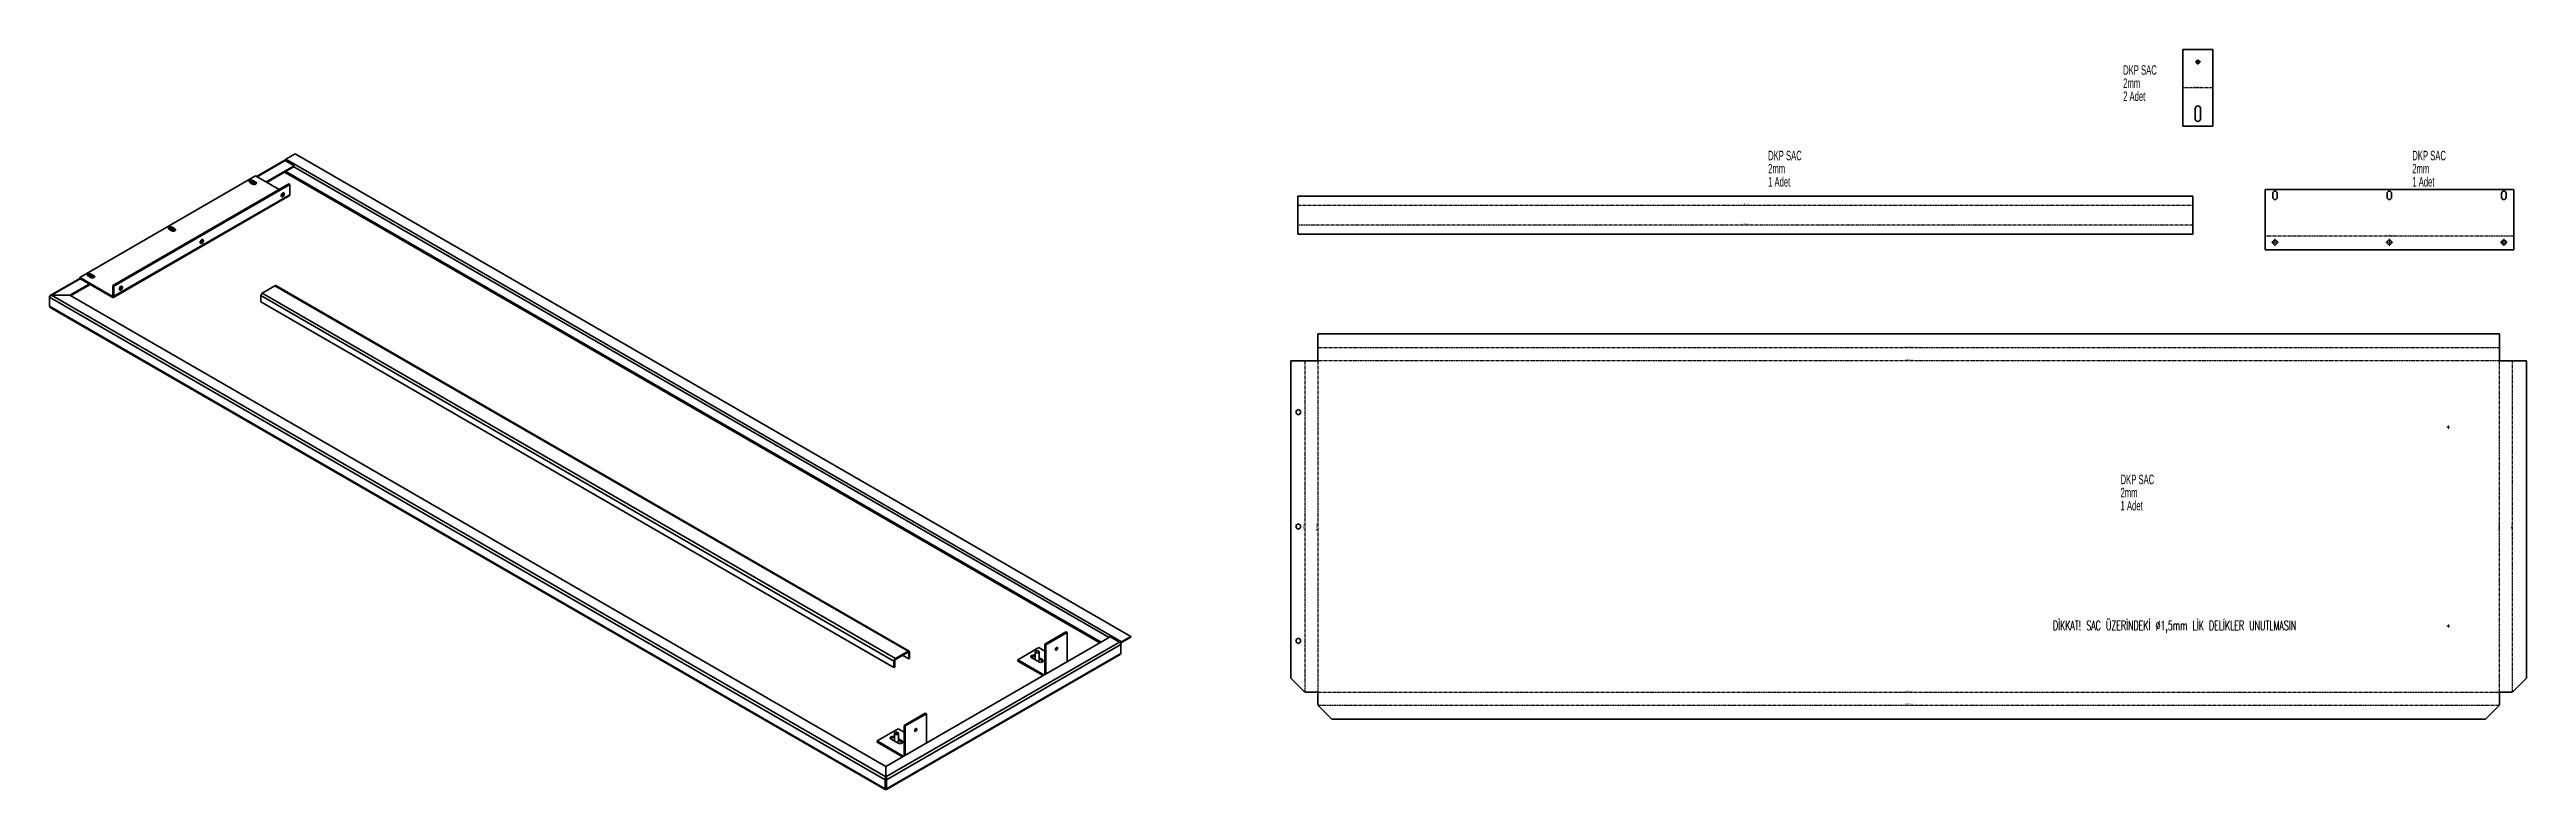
# Model space of a CAD drawing. Header units: millimetres. Extents: x -3623 to 1357, y -515 to 973.
import ezdxf

# ---------------------------------------------------------------- set-up
doc = ezdxf.new("R2010")
doc.units = ezdxf.units.MM
doc.linetypes.add('CENTER', pattern=[10.16, 6.35, -1.27, 1.27, -1.27])
doc.styles.add('SLDTEXTSTYLE0', font='TXT', dxfattribs={"width": 0.605})
doc.styles.add('SLDTEXTSTYLE1', font='TXT', dxfattribs={"width": 0.605, "bigfont": 'bigfont'})
doc.styles.add('SLDTEXTSTYLE2', font='TXT', dxfattribs={"width": 0.5675})

# ---------------------------------------------------------------- blocks, each defined once
blk = doc.blocks.new('SW_CENTERMARKSYMBOL_0')
at = {"color": 0, "linetype": 'Continuous', "lineweight": 18}
for p, q in [((-2.5, 0), (-3.25, 0)), ((0, 0), (-2.5, 0)), ((0, 2.5), (0, 3.25)), ((0, 0), (0, 2.5)), ((0, 0), (2.5, 0)), ((0, 0), (0, -2.5)), ((2.5, 0), (3.25, 0)), ((0, -2.5), (0, -3.25))]:
    blk.add_line(p, q, dxfattribs=at)
blk = doc.blocks.new('SW_CENTERMARKSYMBOL_1')
at = {"color": 0, "linetype": 'Continuous', "lineweight": 18}
for p, q in [((-2.5, 0), (-3.25, 0)), ((0, 0), (-2.5, 0)), ((0, 2.5), (0, 3.25)), ((0, 0), (0, 2.5)), ((0, 0), (2.5, 0)), ((0, 0), (0, -2.5)), ((2.5, 0), (3.25, 0)), ((0, -2.5), (0, -3.25))]:
    blk.add_line(p, q, dxfattribs=at)
blk = doc.blocks.new('SW_CENTERMARKSYMBOL_2')
at = {"color": 0, "linetype": 'Continuous', "lineweight": 18}
for p, q in [((-5, 0), (-7, 0)), ((0, 0), (-2.5, 0)), ((0, 5), (0, 7)), ((0, 0), (0, 2.5)), ((0, 0), (0, -2.5)), ((0, 0), (2.5, 0)), ((5, 0), (7, 0)), ((0, -5), (0, -7))]:
    blk.add_line(p, q, dxfattribs=at)
blk = doc.blocks.new('SW_CENTERMARKSYMBOL_3')
at = {"color": 0, "linetype": 'Continuous', "lineweight": 18}
for p, q in [((-5, 0), (-7, 0)), ((0, 0), (-2.5, 0)), ((0, 5), (0, 7)), ((0, 0), (0, 2.5)), ((0, 0), (0, -2.5)), ((0, 0), (2.5, 0)), ((5, 0), (7, 0)), ((0, -5), (0, -7))]:
    blk.add_line(p, q, dxfattribs=at)
blk = doc.blocks.new('SW_CENTERMARKSYMBOL_4')
at = {"color": 0, "linetype": 'Continuous', "lineweight": 18}
for p, q in [((-5, 0), (-7, 0)), ((0, 0), (-2.5, 0)), ((0, 5), (0, 7)), ((0, 0), (0, 2.5)), ((0, 0), (0, -2.5)), ((0, 0), (2.5, 0)), ((5, 0), (7, 0)), ((0, -5), (0, -7))]:
    blk.add_line(p, q, dxfattribs=at)
blk = doc.blocks.new('SW_CENTERMARKSYMBOL_5')
at = {"color": 0, "linetype": 'Continuous', "lineweight": 18}
for p, q in [((-5, 0), (-5.75, 0)), ((0, 0), (-2.5, 0)), ((0, 5), (0, 5.75)), ((0, 0), (0, 2.5)), ((0, 0), (0, -2.5)), ((0, 0), (2.5, 0)), ((5, 0), (5.75, 0)), ((0, -5), (0, -5.75))]:
    blk.add_line(p, q, dxfattribs=at)

msp = doc.modelspace()

# ---------------------------------------------------------------- linework, layer by layer
at = {"color": 7, "linetype": 'Continuous', "lineweight": 35}
for p, q in [((726.2, 972.8), (666.2, 972.8)), ((666.2, 818.8), (666.2, 972.8)), ((726.2, 818.8), (726.2, 972.8)), ((690.7, 853.8), (690.7, 833.8)), ((701.7, 833.8), (701.7, 853.8)), ((726.2, 818.8), (666.2, 818.8)), ((-3151.3, 750), (-3207, 717.9)), ((-3205.9, 717.2), (-3149.3, 749.9)), ((-3149.3, 749.9), (-3130.9, 739.2)), ((-3148.2, 752.1), (-3129.5, 762.9)), ((-3148.2, 752.1), (-1468.2, -217.8)), ((-3129.5, 762.9), (-1449.4, -207)), ((-3562.2, 514.7), (-3208.7, 718.8)), ((-3495.8, 498.4), (-3142.2, 702.5)), ((-3493.7, 497.2), (-3140.1, 701.3)), ((-3220.4, 705.6), (-3214.7, 702.3)), ((-3215.7, 706.2), (-3218.6, 704.6)), ((-3217.2, 703.7), (-3215.7, 704.6)), ((-3212.1, 705.7), (-3215.7, 706.2)), ((-3215.7, 704.6), (-3215.7, 706.2)), ((-3215.7, 704.6), (-3210.6, 703.8)), ((-3208.3, 706), (-3214, 709.2)), ((-3214, 706.8), (-3214, 709.2)), ((-3208.3, 703.5), (-3214, 706.8)), ((-3211, 701.6), (-3209.3, 702.5)), ((-3210.6, 703.8), (-3210.6, 704.8)), ((-3210.6, 703.8), (-3209.9, 702.2)), ((-3209.3, 702.5), (-3210.2, 704.6)), ((-3208.7, 718.8), (-3161.3, 691.5)), ((-3208.3, 703.5), (-3208.3, 706)), ((-3130.9, 739.2), (-3187.5, 706.6)), ((-3130.9, 737.6), (-3186.1, 705.8)), ((-3186.1, 705.8), (-3150.7, 726.2)), ((-3150.7, 726.2), (-1511.6, -220)), ((-1508.8, -218.4), (-3147.9, 727.8)), ((-3142.2, 702.5), (-3140.1, 701.3)), ((-3140.1, 680.9), (-3140.1, 701.3)), ((-1492.9, -209.2), (-3132, 737)), ((-3130.9, 739.2), (-3130.9, 737.6)), ((-3494.7, 474.5), (-3141.1, 678.6)), ((-3493.7, 476.8), (-3140.1, 680.9)), ((-1113.7, 677.8), (686.3, 677.8)), ((-1113.7, 677.8), (-1113.7, 601.8)), ((686.3, 677.8), (686.3, 601.8)), ((831.1, 691.7), (831.1, 570.3)), ((831.1, 691.7), (1331.1, 691.7)), ((846.6, 683.7), (846.6, 675.7)), ((855.6, 675.7), (855.6, 683.7)), ((1076.6, 683.7), (1076.6, 675.7)), ((1085.6, 675.7), (1085.6, 683.7)), ((1306.6, 683.7), (1306.6, 675.7)), ((1315.6, 675.7), (1315.6, 683.7)), ((1331.1, 691.7), (1331.1, 570.3)), ((-3383, 611.7), (-3377.3, 608.4)), ((-3378.3, 612.4), (-3381.3, 610.7)), ((-3379.8, 609.9), (-3378.3, 610.7)), ((-3374.7, 611.8), (-3378.3, 612.4)), ((-3378.3, 610.7), (-3378.3, 612.4)), ((-3378.3, 610.7), (-3373.3, 609.9)), ((-3371, 612.1), (-3376.6, 615.4)), ((-3376.6, 612.9), (-3376.6, 615.4)), ((-3371, 609.6), (-3376.6, 612.9)), ((-3373.6, 607.7), (-3371.9, 608.6)), ((-3373.3, 609.9), (-3373.3, 611)), ((-3373.3, 609.9), (-3372.5, 608.3)), ((-3371.9, 608.6), (-3372.9, 610.7)), ((-3371, 609.6), (-3371, 612.1)), ((-1113.7, 601.8), (686.3, 601.8)), ((831.1, 570.3), (1331.1, 570.3)), ((-3562.2, 512.8), (-3621.5, 478.6)), ((-3618.8, 478.8), (-3561.5, 511.9)), ((-3543.2, 501.3), (-3582, 478.8)), ((-3541.7, 500.4), (-3580.6, 478)), ((-3580.6, 478), (-3541.7, 500.4)), ((-3562.2, 514.7), (-3497.2, 477.2)), ((-3562.2, 512.3), (-3562.2, 514.7)), ((-3562.2, 512.3), (-3497.2, 474.7)), ((-3545.6, 517.8), (-3540, 514.5)), ((-3541, 518.5), (-3543.9, 516.8)), ((-3542.5, 516), (-3541, 516.8)), ((-3537.4, 517.9), (-3541, 518.5)), ((-3541, 516.8), (-3541, 518.5)), ((-3541, 516.8), (-3535.9, 516.1)), ((-3533.6, 518.2), (-3539.3, 521.5)), ((-3539.3, 519), (-3539.3, 521.5)), ((-3533.6, 515.7), (-3539.3, 519)), ((-3536.2, 513.8), (-3534.5, 514.8)), ((-3535.9, 516.1), (-3535.9, 517.1)), ((-3535.9, 516.1), (-3535.1, 514.4)), ((-3534.5, 514.8), (-3535.5, 516.8)), ((-3533.6, 515.7), (-3533.6, 518.2)), ((-3495.8, 498.4), (-3493.7, 497.2)), ((-3495.8, 478), (-3495.8, 498.4)), ((-3169.8, 498), (-3195.3, 483.3)), ((-1897, -236.8), (-3169.8, 498)), ((-1895, -236.6), (-3167.8, 498.2)), ((-3622.4, 476), (-3623.1, 476.4)), ((-3623.1, 474.7), (-3623.1, 476.4)), ((-1943, -495.2), (-3623.1, 474.7)), ((-3623.1, 456.8), (-3623.1, 474.7)), ((-1943, -513.1), (-3623.1, 456.8)), ((-3621.5, 454.5), (-1942.9, -514.6)), ((-1941.6, -489.5), (-3618.8, 478.8)), ((-3618.8, 478.8), (-3582, 478.8)), ((-3582, 478.8), (-3618.8, 478.8)), ((-3618.8, 478.8), (-3618.8, 478.8)), ((-3582, 478.8), (-1941.6, -468.2)), ((-3582, 478.8), (-3582, 478.8)), ((-3497.2, 477.2), (-3495.8, 478)), ((-3497.2, 474.7), (-3497.2, 477.2)), ((-3495.8, 478), (-3493.7, 476.8)), ((-3493.7, 476.8), (-3493.7, 497.2)), ((-1925.3, -256.4), (-3198.1, 478.4)), ((-3198.1, 478.4), (-3198.1, 465.3)), ((-1925.3, -269.4), (-3198.1, 465.3)), ((-1922.5, -251.5), (-3195.3, 483.3)), ((-1073.3, 346.9), (-1073.3, 401.2)), ((-1073.3, 401.2), (1302.7, 401.2)), ((1302.7, 401.2), (1302.7, 346.9)), ((-1127.3, 346.9), (-1127.3, -291.1)), ((-1073.3, 346.9), (-1127.3, 346.9)), ((1356.7, 346.9), (1302.7, 346.9)), ((1356.7, -291.1), (1356.7, 346.9)), ((-1112.3, 249.2), (-1116.8, 246.6)), ((-1107.7, 246.6), (-1112.3, 249.2)), ((-1116.8, 246.6), (-1116.8, 241.3)), ((-1116.8, 241.3), (-1112.3, 238.7)), ((-1112.3, 238.7), (-1107.7, 241.3)), ((-1107.7, 241.3), (-1107.7, 246.6)), ((-1112.3, 19.2), (-1116.8, 16.6)), ((-1116.8, 16.6), (-1116.8, 11.3)), ((-1116.8, 11.3), (-1112.3, 8.7)), ((-1107.7, 16.6), (-1112.3, 19.2)), ((-1112.3, 8.7), (-1107.7, 11.3)), ((-1107.7, 11.3), (-1107.7, 16.6)), ((-1621.9, -222.5), (-1579.5, -198)), ((-1579.5, -198), (-1577.4, -199.2)), ((-1941.6, -468.2), (-1490.4, -207.8)), ((-1941.6, -489.5), (-1472, -218.4)), ((-1940.3, -514.6), (-1470.7, -243.5)), ((-1469.2, -223.3), (-1940.1, -495.2)), ((-1469.2, -241.3), (-1940.1, -513.1)), ((-1897, -236.8), (-1922.5, -251.5)), ((-1897, -238.4), (-1922.5, -253.1)), ((-1895.6, -252.3), (-1908.3, -244.9)), ((-1897, -238.4), (-1897, -236.8)), ((-1895.6, -239.2), (-1897, -238.4)), ((-1894.2, -238.4), (-1895.6, -239.2)), ((-1895.6, -252.3), (-1895.6, -239.2)), ((-1894.2, -251.5), (-1894.2, -238.4)), ((-1676.4, -253.9), (-1634, -229.4)), ((-1641.5, -238), (-1641.5, -254.1)), ((-1634, -229.4), (-1621.9, -236.4)), ((-1633.5, -254.3), (-1633.5, -238)), ((-1621.9, -282.9), (-1621.9, -222.5)), ((-1621.9, -222.5), (-1619.8, -223.7)), ((-1619.8, -223.7), (-1577.4, -199.2)), ((-1619.8, -282.5), (-1619.8, -223.7)), ((-1577.4, -258), (-1577.4, -199.2)), ((-1490.4, -207.8), (-1472, -218.4)), ((-1469.2, -221.3), (-1469.6, -221.5)), ((-1469.2, -223.3), (-1469.2, -221.3)), ((-1469.2, -241.3), (-1469.2, -223.3)), ((-1449.4, -207), (-1468.2, -217.8)), ((-1449.4, -208.6), (-1468.2, -219.4)), ((-1468.2, -219.4), (-1468.2, -217.8)), ((-1449.4, -207), (-1449.4, -208.6)), ((-1112.3, -210.8), (-1116.8, -213.4)), ((-1116.8, -213.4), (-1116.8, -218.7)), ((-1116.8, -218.7), (-1112.3, -221.3)), ((-1107.7, -213.4), (-1112.3, -210.8)), ((-1112.3, -221.3), (-1107.7, -218.7)), ((-1107.7, -218.7), (-1107.7, -213.4)), ((-1923.9, -255.6), (-1925.3, -256.4)), ((-1925.3, -256.4), (-1925.3, -269.4)), ((-1923.9, -268.6), (-1925.3, -269.4)), ((-1923.9, -255.6), (-1923.9, -268.6)), ((-1922.5, -251.5), (-1922.5, -253.1)), ((-1894.2, -251.5), (-1895.6, -252.3)), ((-1676.4, -253.9), (-1624.1, -284.1)), ((-1676.4, -256.4), (-1676.4, -253.9)), ((-1676.4, -256.4), (-1625.5, -285.8)), ((-1648.5, -250), (-1634.3, -258.2)), ((-1626.5, -253.7), (-1633.5, -249.7)), ((-1626.5, -256.2), (-1633.5, -252.2)), ((-1626.5, -256.2), (-1626.5, -253.7)), ((-1624.1, -284.1), (-1621.9, -282.9)), ((-1624.1, -284.9), (-1624.1, -284.1)), ((-1621.9, -282.9), (-1621.2, -283.3)), ((-1127.3, -291.1), (-1101.3, -317.1)), ((1356.7, -291.1), (1330.7, -317.1)), ((-1097.3, -319.1), (-1101.3, -317.1)), ((-1073.3, -319.1), (-1097.3, -319.1)), ((-1073.3, -319.1), (-1073.3, -343.1)), ((-1071.3, -347.1), (-1073.3, -343.1)), ((-1071.3, -347.1), (-1045.3, -373.1)), ((1274.7, -373.1), (1300.7, -347.1)), ((1302.7, -343.1), (1300.7, -347.1)), ((1302.7, -319.1), (1326.7, -319.1)), ((1302.7, -319.1), (1302.7, -343.1)), ((1330.7, -317.1), (1326.7, -319.1)), ((-1959.2, -417.2), (-1916.8, -392.7)), ((-1916.8, -392.7), (-1904.8, -399.7)), ((-1904.8, -385.8), (-1862.4, -361.3)), ((-1904.8, -385.8), (-1902.7, -387)), ((-1904.8, -446.2), (-1904.8, -385.8)), ((-1902.7, -387), (-1860.2, -362.5)), ((-1902.7, -445.8), (-1902.7, -387)), ((-1862.4, -361.3), (-1860.2, -362.5)), ((-1860.2, -421.3), (-1860.2, -362.5)), ((-1045.3, -373.1), (1274.7, -373.1)), ((-1959.2, -419.7), (-1959.2, -417.2)), ((-1959.2, -417.2), (-1906.9, -447.4)), ((-1959.2, -419.7), (-1908.3, -449)), ((-1931.3, -413.3), (-1917.2, -421.5)), ((-1924.3, -401.9), (-1924.3, -417.3)), ((-1922.6, -400), (-1923.2, -400.3)), ((-1917.5, -400.3), (-1918, -400)), ((-1916.3, -417.6), (-1916.3, -401.9)), ((-1909.4, -417), (-1916.3, -413)), ((-1909.4, -419.5), (-1916.3, -415.4)), ((-1909.4, -419.5), (-1909.4, -417)), ((-1906.9, -447.4), (-1904.8, -446.2)), ((-1906.9, -448.2), (-1906.9, -447.4)), ((-1904.8, -446.2), (-1904.1, -446.6)), ((-1941.6, -494.4), (-1943, -495.2)), ((-1943, -513.1), (-1943, -495.2)), ((-1941.6, -468.2), (-1941.6, -489.5)), ((-1941.6, -489.5), (-1941.6, -468.2)), ((-1941.6, -489.5), (-1941.6, -491.1)), ((-1941.6, -489.5), (-1941.6, -491.1)), ((-1941.6, -494.4), (-1940.1, -495.2)), ((-1941.6, -512.3), (-1941.6, -494.4)), ((-1941.6, -512.3), (-1941.6, -494.4)), ((-1940.1, -513.1), (-1940.1, -495.2)), ((-1943, -513.1), (-1941.6, -512.3)), ((-1940.1, -513.1), (-1941.6, -512.3)), ((-1941.6, -512.3), (-1941.6, -514)), ((-1941.6, -512.3), (-1941.6, -512.3)), ((-1941.6, -512.3), (-1941.6, -512.3))]:
    msp.add_line(p, q, dxfattribs=at)
at = {"color": 7, "linetype": 'CENTER'}
for p, q in [((726.2, 895.8), (666.2, 895.8)), ((-1113.7, 659.8), (686.3, 659.8)), ((686.3, 619.8), (-1113.7, 619.8)), ((1331.1, 597.5), (831.1, 597.5)), ((1302.7, 373), (-1073.3, 373)), ((-1099.3, 346.9), (-1099.3, -318.1)), ((1302.7, 346.9), (-1073.3, 346.9)), ((-1073.3, 346.9), (-1073.3, -319.1)), ((1302.7, -319.1), (1302.7, 346.9)), ((1328.7, -318.1), (1328.7, 346.9)), ((-1073.3, -319.1), (1302.7, -319.1)), ((-1072.3, -345.1), (1301.7, -345.1))]:
    msp.add_line(p, q, dxfattribs=at)
at = {"color": 7, "linetype": 'Continuous', "lineweight": 35, "flags": 128}
for points in [[(-3214, 709.2), (-3215, 709.7), (-3216.2, 709.9), (-3217.5, 710), (-3218.7, 709.8), (-3219.9, 709.5), (-3220.8, 709), (-3221.4, 708.3), (-3221.7, 707.6), (-3221.6, 706.8), (-3221.1, 706.2), (-3220.4, 705.6)], [(-3214.7, 702.3), (-3213.7, 701.9), (-3212.5, 701.6), (-3211.2, 701.5), (-3209.9, 701.7), (-3208.8, 702.1), (-3207.9, 702.6), (-3207.3, 703.2), (-3207, 703.9), (-3207.1, 704.7), (-3207.6, 705.4), (-3208.3, 706)], [(-3207.6, 702.9), (-3207.6, 702.9), (-3208.3, 703.5)], [(-3157.4, 679), (-3157.3, 680.1), (-3156.9, 681.3), (-3156.3, 682.4), (-3155.6, 683.4), (-3154.7, 684.2), (-3153.8, 684.8), (-3152.9, 685), (-3152.2, 684.8), (-3151.6, 684.4), (-3151.2, 683.7), (-3151.1, 682.7), (-3151.2, 681.6), (-3151.6, 680.4), (-3152.2, 679.3), (-3152.9, 678.3), (-3153.8, 677.5), (-3154.7, 677), (-3155.6, 676.8), (-3156.3, 676.9), (-3156.9, 677.3), (-3157.3, 678.1), (-3157.4, 679)], [(-3376.6, 615.4), (-3377.7, 615.8), (-3378.9, 616.1), (-3380.1, 616.1), (-3381.4, 615.9), (-3382.5, 615.6), (-3383.4, 615.1), (-3384, 614.4), (-3384.3, 613.7), (-3384.2, 613), (-3383.8, 612.3), (-3383, 611.7)], [(-3377.3, 608.4), (-3376.3, 608), (-3375.1, 607.7), (-3373.8, 607.7), (-3372.6, 607.8), (-3371.5, 608.2), (-3370.6, 608.7), (-3369.9, 609.3), (-3369.7, 610.1), (-3369.8, 610.8), (-3370.2, 611.5), (-3371, 612.1)], [(-3370.2, 609), (-3370.2, 609), (-3371, 609.6)], [(-3320.1, 585.1), (-3319.9, 586.3), (-3319.6, 587.4), (-3319, 588.6), (-3318.2, 589.6), (-3317.3, 590.4), (-3316.4, 590.9), (-3315.6, 591.1), (-3314.8, 591), (-3314.2, 590.5), (-3313.8, 589.8), (-3313.7, 588.8), (-3313.8, 587.7), (-3314.2, 586.5), (-3314.8, 585.4), (-3315.6, 584.4), (-3316.4, 583.6), (-3317.3, 583.1), (-3318.2, 582.9), (-3319, 583), (-3319.6, 583.5), (-3319.9, 584.2), (-3320.1, 585.1)], [(-3539.3, 521.5), (-3540.3, 521.9), (-3541.5, 522.2), (-3542.8, 522.2), (-3544, 522.1), (-3545.1, 521.7), (-3546, 521.2), (-3546.7, 520.5), (-3546.9, 519.8), (-3546.8, 519.1), (-3546.4, 518.4), (-3545.6, 517.8)], [(-3540, 514.5), (-3538.9, 514.1), (-3537.7, 513.8), (-3536.5, 513.8), (-3535.2, 513.9), (-3534.1, 514.3), (-3533.2, 514.8), (-3532.6, 515.5), (-3532.3, 516.2), (-3532.4, 516.9), (-3532.8, 517.6), (-3533.6, 518.2)], [(-3532.8, 515.1), (-3532.8, 515.2), (-3533.6, 515.7)], [(-3482.7, 491.3), (-3482.6, 492.4), (-3482.2, 493.5), (-3481.6, 494.7), (-3480.8, 495.7), (-3480, 496.5), (-3479.1, 497), (-3478.2, 497.2), (-3477.4, 497.1), (-3476.8, 496.6), (-3476.5, 495.9), (-3476.3, 494.9), (-3476.5, 493.8), (-3476.8, 492.7), (-3477.4, 491.5), (-3478.2, 490.5), (-3479.1, 489.7), (-3480, 489.2), (-3480.8, 489), (-3481.6, 489.1), (-3482.2, 489.6), (-3482.6, 490.3), (-3482.7, 491.3)], [(-1641.5, -245.2), (-1641.8, -245.1), (-1643.1, -244.7), (-1644.6, -244.6), (-1646, -244.7), (-1647.3, -245.1), (-1648.5, -245.6), (-1649.3, -246.2), (-1649.9, -247), (-1650.1, -247.8), (-1649.9, -248.6), (-1649.3, -249.4), (-1648.5, -250)], [(-1640.3, -239.6), (-1639.4, -240), (-1638.2, -240.3), (-1637.1, -240.3), (-1635.9, -240.1), (-1634.9, -239.8), (-1634.1, -239.2), (-1633.6, -238.6), (-1633.5, -237.9), (-1633.7, -237.2), (-1634.3, -236.6), (-1635.1, -236.1), (-1636.2, -235.8), (-1637.4, -235.7), (-1638.5, -235.8), (-1639.6, -236), (-1640.5, -236.5), (-1641.2, -237.1), (-1641.5, -237.7), (-1641.4, -238.4), (-1641, -239.1), (-1640.3, -239.6)], [(-1600.9, -233.2), (-1600.8, -232.3), (-1600.4, -231.3), (-1599.9, -230.4), (-1599.2, -229.6), (-1598.4, -229.1), (-1597.7, -228.9), (-1597.1, -229), (-1596.6, -229.4), (-1596.3, -230.1), (-1596.3, -231), (-1596.6, -232), (-1597.1, -232.9), (-1597.7, -233.8), (-1598.4, -234.4), (-1599.2, -234.8), (-1599.9, -234.8), (-1600.4, -234.6), (-1600.8, -234), (-1600.9, -233.2)], [(-1637.1, -256.6), (-1637.1, -256.6), (-1635.9, -256.4), (-1634.9, -256.1), (-1634.1, -255.6), (-1633.6, -254.9), (-1633.5, -254.3)], [(-1634.3, -258.2), (-1633.2, -258.7), (-1631.9, -259), (-1630.4, -259.1), (-1629, -259), (-1627.7, -258.7), (-1626.5, -258.2), (-1625.7, -257.6), (-1625.1, -256.8), (-1624.9, -256), (-1625.1, -255.1), (-1625.7, -254.4), (-1626.5, -253.7)], [(-1625.4, -257.2), (-1625.7, -256.8), (-1626.5, -256.2)], [(-1883.7, -396.5), (-1883.6, -395.5), (-1883.3, -394.6), (-1882.7, -393.7), (-1882, -392.9), (-1881.3, -392.4), (-1880.5, -392.2), (-1879.9, -392.3), (-1879.4, -392.7), (-1879.2, -393.4), (-1879.2, -394.3), (-1879.4, -395.3), (-1879.9, -396.2), (-1880.5, -397.1), (-1881.3, -397.7), (-1882, -398.1), (-1882.7, -398.1), (-1883.3, -397.8), (-1883.6, -397.3), (-1883.7, -396.5)], [(-1924.3, -408.4), (-1924.7, -408.3), (-1926, -408), (-1927.4, -407.9), (-1928.8, -408), (-1930.2, -408.3), (-1931.3, -408.8), (-1932.2, -409.5), (-1932.7, -410.3), (-1932.9, -411.1), (-1932.7, -411.9), (-1932.2, -412.7), (-1931.3, -413.3)], [(-1923.2, -403.5), (-1923.9, -403), (-1924.3, -402.3), (-1924.3, -401.6), (-1924, -401), (-1923.4, -400.4), (-1923.2, -400.3)], [(-1922.6, -402.6), (-1921.8, -403), (-1920.7, -403.1), (-1919.7, -403.1), (-1918.7, -402.9), (-1917.9, -402.5), (-1917.3, -402), (-1917.1, -401.4), (-1917.2, -400.7), (-1917.7, -400.2), (-1918.5, -399.8), (-1919.4, -399.5), (-1920.5, -399.4), (-1921.5, -399.5), (-1922.4, -399.9), (-1923.1, -400.3), (-1923.5, -400.9), (-1923.6, -401.5), (-1923.3, -402.1), (-1922.6, -402.6)], [(-1917.5, -400.3), (-1917.1, -400.5), (-1916.6, -401.1), (-1916.3, -401.8), (-1916.5, -402.5), (-1917, -403.1), (-1917.7, -403.6), (-1918.7, -404), (-1919.9, -404.2), (-1921.1, -404.2), (-1922.2, -403.9), (-1923.2, -403.5)], [(-1919.9, -419.9), (-1919.9, -419.9), (-1918.7, -419.7), (-1917.7, -419.4), (-1917, -418.8), (-1916.5, -418.2), (-1916.3, -417.6)], [(-1917.2, -421.5), (-1916, -422), (-1914.7, -422.3), (-1913.3, -422.4), (-1911.8, -422.3), (-1910.5, -422), (-1909.4, -421.5), (-1908.5, -420.8), (-1908, -420.1), (-1907.8, -419.2), (-1908, -418.4), (-1908.5, -417.7), (-1909.4, -417)], [(-1908.2, -420.5), (-1908.5, -420.1), (-1909.4, -419.5)]]:
    msp.add_lwpolyline(points, dxfattribs=at)
at = {"color": 7, "linetype": 'Continuous', "lineweight": 35}
for centre, radius in [((696.2, 947.8), 3.25), ((851.1, 585.3), 4.5), ((1081.1, 585.3), 4.5), ((1311.1, 585.3), 4.5), ((1199.7, 213.9), 0.75), ((1199.7, -186.1), 0.75)]:
    msp.add_circle(centre, radius, dxfattribs=at)
for centre, radius, start, end in [((696.2, 853.8), 5.5, 0, 180), ((696.2, 833.8), 5.5, 180, 0), ((-3150.5, 748.2), 2.01, 54.3824, 114.3071), ((-3145.5, 747.8), 5.13, 122.1581, 151.9889), ((-3217.1, 701.4), 6.23, 59.7274, 130.0583), ((-3159.3, 683.8), 6.09, 289.3298, 10.6756), ((-3142.6, 680.6), 2.46, 305.0133, 6.2988), ((851.1, 683.7), 4.5, 0, 180), ((851.1, 675.7), 4.5, 180, 0), ((1081.1, 683.7), 4.5, 0, 180), ((1081.1, 675.7), 4.5, 180, 0), ((1311.1, 683.7), 4.5, 0, 180), ((1311.1, 675.7), 4.5, 180, 0), ((-3379.8, 607.5), 6.23, 59.7274, 130.0583), ((-3321.9, 589.9), 6.09, 289.3298, 10.6756), ((-3542.4, 513.6), 6.23, 59.7274, 130.0583), ((-3168.6, 496.4), 2.01, 65.6929, 125.6176), ((-3496.6, 477.9), 0.873, 230.7967, 9.214), ((-3495.8, 476.4), 2.18, 230.7967, 9.214), ((-3484.6, 496), 6.09, 289.3298, 10.6756), ((-3191.9, 478.1), 6.15, 122.6055, 177.3945), ((-1895.9, -238.1), 1.75, 350.786, 129.2033), ((-1896.5, -239.1), 0.873, 350.786, 129.2033), ((-1644.5, -254.5), 7.54, 66.5879, 133.0428), ((-1603.2, -229.2), 4.75, 298.7679, 1.2374), ((-1475.4, -223.6), 6.15, 2.6055, 57.3945), ((-1465.3, -222.3), 5.33, 122.555, 157.5379), ((-1466.9, -221.4), 2.31, 122.6055, 177.3945), ((-1919.2, -256.7), 6.15, 122.6055, 177.3945), ((-1920.8, -255.7), 3.07, 122.6055, 177.3945), ((-1623.1, -282.5), 1.89, 237.7918, 266.9889), ((-1623.8, -283), 1.89, 333.0074, 2.2113), ((-1886, -392.5), 4.75, 298.7679, 1.2374), ((-1927.3, -417.8), 7.54, 66.5879, 133.0428), ((-1905.9, -445.8), 1.89, 237.7918, 266.9889), ((-1906.7, -446.3), 1.89, 333.0074, 2.2113)]:
    msp.add_arc(centre, radius, start, end, dxfattribs=at)
for points, knots in [([(-3618.8, 478.8), (-3619.1, 478.9), (-3619.3, 478.9), (-3619.8, 479), (-3620, 479), (-3620.5, 479), (-3620.7, 478.9), (-3621.1, 478.8), (-3621.3, 478.7), (-3621.7, 478.5), (-3621.9, 478.4), (-3622.2, 478.1), (-3622.4, 477.9), (-3622.6, 477.5), (-3622.7, 477.3), (-3622.9, 476.8), (-3623, 476.6), (-3623.1, 476.4)], [0, 0, 0, 0, 0.125, 0.125, 0.25, 0.25, 0.375, 0.375, 0.5, 0.5, 0.625, 0.625, 0.75, 0.75, 0.875, 0.875, 1, 1, 1, 1]), ([(-3623.1, 474.7), (-3623, 474.9), (-3622.9, 475.1), (-3622.7, 475.5), (-3622.6, 475.7), (-3622.4, 476.1), (-3622.2, 476.3), (-3621.9, 476.7), (-3621.7, 476.9), (-3621.3, 477.3), (-3621.1, 477.5), (-3620.7, 477.8), (-3620.5, 478), (-3620, 478.3), (-3619.8, 478.4), (-3619.3, 478.6), (-3619.1, 478.7), (-3618.8, 478.8)], [0, 0, 0, 0, 0.125, 0.125, 0.25, 0.25, 0.375, 0.375, 0.5, 0.5, 0.625, 0.625, 0.75, 0.75, 0.875, 0.875, 1, 1, 1, 1]), ([(-3621.5, 454.6), (-3621.8, 454.7), (-3622.4, 455.1), (-3622.8, 455.9), (-3623, 456.6), (-3623.1, 456.8)], [0, 0, 0, 0, 0.3523724, 0.8025661, 1, 1, 1, 1]), ([(-1469.2, -241.3), (-1469.4, -241.7), (-1469.6, -242.5), (-1470.2, -243.3), (-1470.7, -243.4), (-1470.8, -243.5)], [0, 0, 0, 0, 0.450864, 0.901808, 1, 1, 1, 1]), ([(-1941.6, -489.5), (-1941.7, -489.6), (-1941.8, -489.8), (-1942.1, -490.1), (-1942.2, -490.3), (-1942.4, -490.7), (-1942.5, -491), (-1942.7, -491.5), (-1942.8, -491.7), (-1942.9, -492.2), (-1943, -492.5), (-1943.1, -493), (-1943.1, -493.3), (-1943.1, -493.9), (-1943.1, -494.1), (-1943.1, -494.7), (-1943, -494.9), (-1943, -495.2)], [0, 0, 0, 0, 0.125, 0.125, 0.25, 0.25, 0.375, 0.375, 0.5, 0.5, 0.625, 0.625, 0.75, 0.75, 0.875, 0.875, 1, 1, 1, 1]), ([(-1941.6, -491.1), (-1941.6, -491.3), (-1941.7, -491.5), (-1941.8, -491.8), (-1941.8, -492), (-1941.8, -492.3), (-1941.8, -492.4), (-1941.9, -492.7), (-1941.9, -492.8), (-1941.8, -493.1), (-1941.8, -493.3), (-1941.8, -493.6), (-1941.8, -493.8), (-1941.7, -494.1), (-1941.6, -494.2), (-1941.6, -494.4)], [0, 0, 0, 0, 0.25, 0.25, 0.375, 0.375, 0.5, 0.5, 0.625, 0.625, 0.75, 0.75, 0.875, 0.875, 1, 1, 1, 1]), ([(-1940.1, -495.2), (-1940.1, -494.9), (-1940, -494.7), (-1940, -494.1), (-1940, -493.9), (-1940, -493.3), (-1940, -493), (-1940.1, -492.5), (-1940.2, -492.2), (-1940.3, -491.7), (-1940.4, -491.5), (-1940.6, -491), (-1940.7, -490.7), (-1940.9, -490.3), (-1941.1, -490.1), (-1941.3, -489.8), (-1941.4, -489.6), (-1941.6, -489.5)], [0, 0, 0, 0, 0.125, 0.125, 0.25, 0.25, 0.375, 0.375, 0.5, 0.5, 0.625, 0.625, 0.75, 0.75, 0.875, 0.875, 1, 1, 1, 1]), ([(-1941.6, -494.4), (-1941.4, -494.1), (-1941.4, -493.8), (-1941.3, -493.3), (-1941.3, -493.2), (-1941.3, -492.8), (-1941.3, -492.7), (-1941.3, -492.4), (-1941.3, -492.3), (-1941.3, -492), (-1941.3, -491.9), (-1941.4, -491.6), (-1941.4, -491.5), (-1941.5, -491.3), (-1941.5, -491.2), (-1941.6, -491.1)], [0, 0, 0, 0, 0.25, 0.25, 0.375, 0.375, 0.5, 0.5, 0.625, 0.625, 0.75, 0.75, 0.875, 0.875, 1, 1, 1, 1]), ([(-1943, -513.1), (-1943, -513.3), (-1943.1, -513.5), (-1943.1, -513.8), (-1943.1, -513.9), (-1943.1, -514.2), (-1943.1, -514.3), (-1943, -514.4), (-1942.9, -514.5), (-1942.8, -514.6), (-1942.7, -514.6), (-1942.5, -514.6), (-1942.4, -514.6), (-1942.2, -514.5), (-1942.1, -514.4), (-1941.8, -514.2), (-1941.7, -514.1), (-1941.6, -514)], [0, 0, 0, 0, 0.125, 0.125, 0.25, 0.25, 0.375, 0.375, 0.5, 0.5, 0.625, 0.625, 0.75, 0.75, 0.875, 0.875, 1, 1, 1, 1]), ([(-1941.6, -512.3), (-1941.7, -512.5), (-1941.8, -512.6), (-1941.8, -512.7), (-1941.8, -512.8), (-1941.9, -512.8), (-1941.9, -512.8), (-1941.8, -512.8), (-1941.8, -512.8), (-1941.8, -512.8), (-1941.8, -512.8), (-1941.7, -512.7), (-1941.7, -512.6), (-1941.6, -512.5), (-1941.6, -512.4), (-1941.6, -512.3)], [0, 0, 0, 0, 0.25, 0.25, 0.375, 0.375, 0.5, 0.5, 0.625, 0.625, 0.75, 0.75, 0.875, 0.875, 1, 1, 1, 1]), ([(-1941.3, -512.8), (-1941.3, -512.8), (-1941.2, -512.8), (-1941.3, -512.7), (-1941.5, -512.4), (-1941.6, -512.3)], [0, 0, 0, 0, 0.058652, 0.567928, 1, 1, 1, 1]), ([(-1941.6, -514), (-1941.4, -514.1), (-1941.3, -514.2), (-1941.1, -514.4), (-1940.9, -514.5), (-1940.7, -514.6), (-1940.6, -514.6), (-1940.4, -514.6), (-1940.3, -514.6), (-1940.2, -514.5), (-1940.1, -514.5), (-1940, -514.3), (-1940, -514.2), (-1940, -513.9), (-1940, -513.8), (-1940, -513.5), (-1940.1, -513.3), (-1940.1, -513.1)], [0, 0, 0, 0, 0.125, 0.125, 0.25, 0.25, 0.375, 0.375, 0.5, 0.5, 0.625, 0.625, 0.75, 0.75, 0.875, 0.875, 1, 1, 1, 1])]:
    msp.add_open_spline(points, degree=3, knots=knots, dxfattribs=at)
msp.add_open_spline([(-1941.6, -512.3), (-1941.5, -512.5), (-1941.4, -512.6), (-1941.4, -512.7)], degree=3, dxfattribs=at)

# ---------------------------------------------------------------- block references
at = {"color": 7, "linetype": 'Continuous', "lineweight": 18}
for name, p in [('SW_CENTERMARKSYMBOL_5', (696.2, 947.8)), ('SW_CENTERMARKSYMBOL_2', (851.1, 585.3)), ('SW_CENTERMARKSYMBOL_4', (1081.1, 585.3)), ('SW_CENTERMARKSYMBOL_3', (1311.1, 585.3)), ('SW_CENTERMARKSYMBOL_1', (1199.7, 213.9)), ('SW_CENTERMARKSYMBOL_0', (1199.7, -186.1))]:
    msp.add_blockref(name, p, dxfattribs=at)

# ---------------------------------------------------------------- texts
at = {"color": 7, "linetype": 'Continuous', "lineweight": 0}
for s, insert, char_height, attachment_point, style in [('2mm', (545.9, 914.8), 19.05, 1, 'SLDTEXTSTYLE0'), ('DKP SAC', (545.9, 941.2), 19.05, 1, 'SLDTEXTSTYLE0'), ("UP  90°0'  R 3", (695.8, 899.1), 2.646, 2, 'SLDTEXTSTYLE2'), ('2 Adet', (545.9, 888.4), 19.05, 1, 'SLDTEXTSTYLE0'), ('DKP SAC', (-167.9, 769.2), 19.05, 1, 'SLDTEXTSTYLE0'), ('DKP SAC', (1127.2, 769.2), 19.05, 1, 'SLDTEXTSTYLE0'), ('2mm', (-167.9, 742.8), 19.05, 1, 'SLDTEXTSTYLE0'), ('1 Adet', (-167.9, 716.4), 19.05, 1, 'SLDTEXTSTYLE0'), ('2mm', (1127.2, 742.8), 19.05, 1, 'SLDTEXTSTYLE0'), ('1 Adet', (1127.2, 716.4), 19.05, 1, 'SLDTEXTSTYLE0'), ("UP  90°0'  R 2", (-214.1, 663.2), 2.646, 2, 'SLDTEXTSTYLE2'), ("UP  90°0'  R 2", (-214.1, 623.1), 2.646, 2, 'SLDTEXTSTYLE2'), ("UP  90°0'  R 2", (1080.7, 600.9), 2.646, 2, 'SLDTEXTSTYLE2'), ("DOWN  90°0'  R 1.5", (114.4, 376.4), 2.646, 2, 'SLDTEXTSTYLE0'), ("UP  90°0'  R 2", (114.4, 350.4), 2.646, 2, 'SLDTEXTSTYLE2'), ('DKP SAC', (540.7, 118.1), 19.05, 1, 'SLDTEXTSTYLE0'), ('2mm', (540.7, 91.7), 19.05, 1, 'SLDTEXTSTYLE0'), ('1 Adet', (540.7, 65.3), 19.05, 1, 'SLDTEXTSTYLE0'), ('DİKKAT! SAC ÜZERİNDEKİ Ø1,5mm LİK DELİKLER UNUTLMASIN', (404.8, -175.4), 19.05, 1, 'SLDTEXTSTYLE1'), ("UP  90°0'  R 2", (114.4, -315.7), 2.646, 2, 'SLDTEXTSTYLE2'), ("UP  90°0'  R 2", (114.4, -341.6), 2.646, 2, 'SLDTEXTSTYLE2')]:
    msp.add_mtext(s, dxfattribs=dict(at, insert=insert, char_height=char_height, attachment_point=attachment_point, style=style))
at = {"color": 7, "linetype": 'Continuous', "lineweight": 0, "char_height": 2.646, "attachment_point": 2, "rotation": 90, "style": 'SLDTEXTSTYLE2'}
for insert in [(-1102.7, 14.1), (-1076.7, 13.6), (1299.3, 13.6), (1325.3, 14.1)]:
    msp.add_mtext("UP  90°0'  R 2", dxfattribs=dict(at, insert=insert))

doc.saveas('drawing.dxf')
